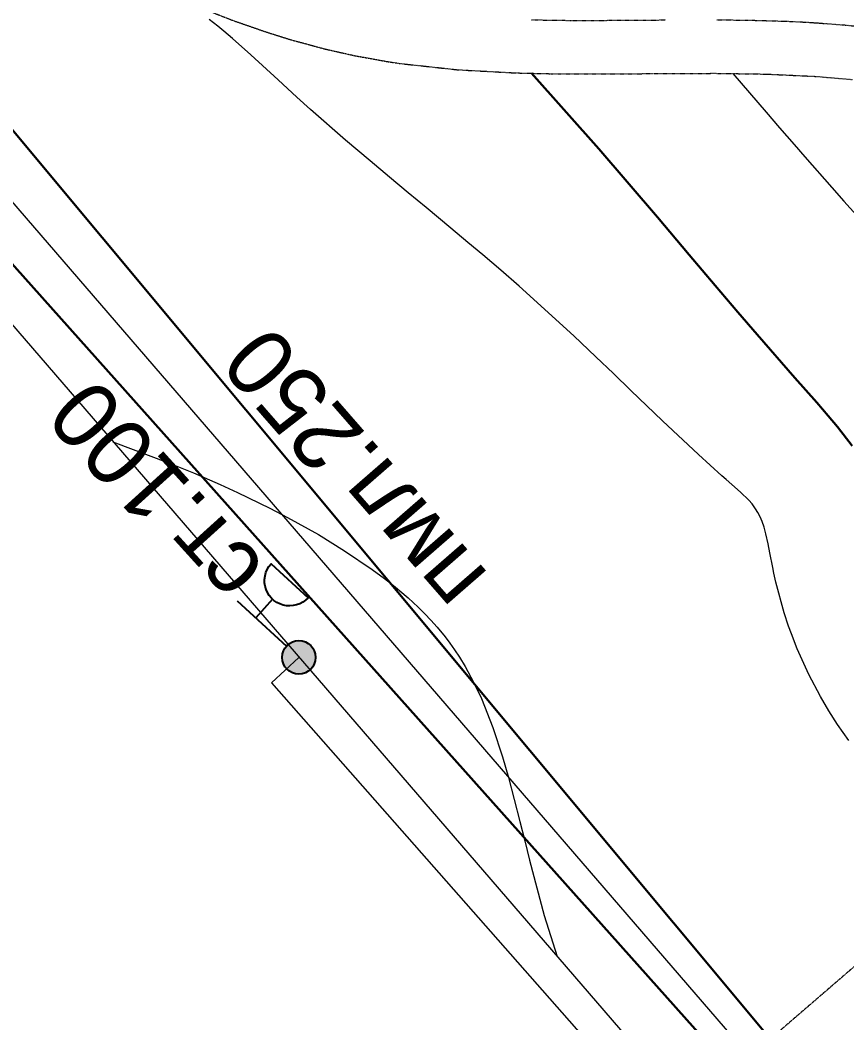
# Model space of a CAD drawing. Header units: millimetres. Extents: x -2893842 to -949497, y -1203244 to 262218.
# Drawn here: x -2336506 to -2324150, y -623096 to -608105 of the extents above; entities that cross this region are included whole.
import ezdxf

# ---------------------------------------------------------------- set-up
doc = ezdxf.new("R2010")
doc.units = ezdxf.units.MM
doc.linetypes.add('g5_01_5x1', pattern=[1.25, 0.75, -0.5])
doc.linetypes.add('g5_01_5x1_5', pattern=[1.5, 0.75, -0.75])
doc.layers.get('0').update_dxf_attribs({"lineweight": 5})
for name, color, linetype in [('!!!_ Размеры', 7, 'Continuous'), ('07_Объекты электропередачи', 253, 'Continuous'), ('10_Границы покрытий и угодий', 253, 'Continuous'), ('13_Растительность', 253, 'Continuous'), ('14_Ограждения', 253, 'Continuous'), ('19_Горизонтали', 253, 'Continuous'), ('30_Канализация', 253, 'Continuous'), ('31_Водопровод', 253, 'Continuous')]:
    doc.layers.add(name, color=color, linetype=linetype)
doc.styles.add('LIKE32', font='peteri.shx')
doc.styles.add('Line_GUGK', font='')
doc.styles.get('Line_GUGK').set_extended_font_data('Bm431', italic=True)
doc.linetypes.add('g5_119_3', pattern='A,4,-1,[31,GUGK_2005.shx,S=0.1,R=0,X=0,Y=0],4,[31,GUGK_2005.shx,S=0.1,R=180,X=0,Y=0],-1', length=10)
doc.linetypes.add('g5_122_d', pattern='A,1,-1,1.5,-0.4,["Др",Line_GUGK,S=1,R=0,X=0,Y=-0.5],-2.4,1.5,-1,4,-1,4,-1,3', length=21.8)
doc.linetypes.add('g5_122_v', pattern='A,1,-1,1.5,-0.4,["В",Line_GUGK,S=1,R=0,X=0,Y=-0.5],-1.5,1.5,-1,4,-1,4,-1,3', length=20.9)
doc.linetypes.add('g5_386_4', pattern='A,0,-3.5,[23,GUGK_2005.shx,S=1,R=0,X=3,Y=0],-3.5', length=7)
doc.linetypes.add('g5_476_2b', pattern='A,2.75,-0.25,[27,GUGK_2005.shx,S=1,R=0,X=0,Y=0],-0.25,2.75', length=6)

# ---------------------------------------------------------------- blocks, each defined once
blk = doc.blocks.new('g5_111_1b')
h = blk.add_hatch(color=0)
edge = h.paths.add_edge_path()
edge.add_arc((0, 0), 0.25, 0, 360)
at = {"color": 0}
for points in [[(0, 1.25), (0, 0.25)], [(0.375, 0.875), (0, 0.875)]]:
    blk.add_lwpolyline(points, dxfattribs=at)
blk.add_lwpolyline([(0.75, 0.5), (0.699, 0.503), (0.649, 0.514), (0.601, 0.531), (0.555, 0.555), (0.513, 0.584), (0.476, 0.619), (0.444, 0.659), (0.417, 0.702), (0.397, 0.749), (0.383, 0.799), (0.376, 0.849), (0.375, 0.875), (0.376, 0.901), (0.383, 0.951), (0.397, 1.001), (0.417, 1.048), (0.444, 1.091), (0.476, 1.131), (0.513, 1.166), (0.555, 1.195), (0.601, 1.219), (0.649, 1.236), (0.699, 1.247), (0.75, 1.25)], close=True, dxfattribs=at)
blk.add_circle((0, 0), 0.25, dxfattribs=at)
blk = doc.blocks.new('Топо_07.04.17')
at = {"layer": '07_Объекты электропередачи', "color": 1, "linetype": 'g5_119_3', "lineweight": 20}
blk.add_lwpolyline([(-458615, -455970), (-459065, -456301), (-453623, -464106), (-453254, -463824)], dxfattribs=at)
at = {"layer": '10_Границы покрытий и угодий', "color": 7, "linetype": 'g5_01_5x1_5', "lineweight": 20}
for points in [[(-454086, -446893), (-453492, -446969), (-452754, -447051), (-452099, -447120)], [(-451337, -447204), (-450822, -447269), (-450265, -447349), (-449953, -447400), (-449435, -447499), (-449031, -447589)], [(-459085, -446101), (-458517, -446400), (-458044, -446627), (-457704, -446778), (-457206, -446976), (-456785, -447123), (-456285, -447273), (-456111, -447320), (-455267, -447510), (-454408, -447655), (-453880, -447727), (-453091, -447820), (-452361, -447897), (-451454, -447996), (-450685, -448095), (-449964, -448211), (-449417, -448321)]]:
    blk.add_lwpolyline(points, dxfattribs=at)
at = {"layer": '13_Растительность', "color": 7, "linetype": 'g5_386_4', "lineweight": 20}
blk.add_lwpolyline([(-470874, -453409), (-462711, -447838), (-445163, -473553)], dxfattribs=at)
at = {"layer": '14_Ограждения', "color": 7, "linetype": 'g5_476_2b', "lineweight": 20}
blk.add_lwpolyline([(-460161, -487074), (-478563, -460109), (-463026, -449505), (-445262, -475536)], dxfattribs=at)
at = {"layer": '14_Ограждения', "color": 7, "linetype": 'g5_01_5x1', "lineweight": 20}
blk.add_lwpolyline([(-453350, -463176), (-449660, -460658), (-444016, -468928), (-447706, -471446)], close=True, dxfattribs=at)
at = {"layer": '19_Горизонтали', "color": 42, "linetype": 'Continuous', "lineweight": 20}
for points in [[(-450588, -458133), (-450729, -457873), (-450837, -457655), (-450938, -457429), (-451074, -457082), (-451202, -456684), (-451263, -456452), (-451291, -456333), (-451334, -456125), (-451405, -455656), (-451420, -455518), (-451427, -455432), (-451444, -455210), (-451455, -455075), (-451472, -454922), (-451488, -454820), (-451508, -454733), (-451529, -454661), (-451555, -454593), (-451584, -454531), (-451628, -454454), (-451671, -454391), (-451780, -454260), (-451896, -454134), (-451973, -454049), (-452030, -453986), (-452341, -453630), (-452818, -453067), (-453235, -452565), (-453467, -452285), (-453700, -452005), (-453992, -451659), (-454720, -450827), (-454966, -450558), (-455205, -450303), (-455405, -450092), (-455636, -449850), (-455968, -449504), (-456210, -449253), (-456462, -448990), (-456722, -448716), (-457050, -448367), (-457520, -447851), (-457703, -447644), (-457949, -447359), (-458312, -446939), (-458556, -446668), (-458673, -446544), (-458754, -446460), (-458812, -446403), (-458872, -446344)], [(-451190, -448030), (-450757, -448662), (-450585, -448914), (-450399, -449186), (-450260, -449387), (-449910, -449891), (-449754, -450111), (-449510, -450454)], [(-461013, -452455), (-460434, -452750), (-460199, -452874), (-459870, -453054), (-459491, -453271), (-459249, -453417), (-458793, -453705), (-458546, -453873), (-458118, -454180), (-457756, -454463), (-457377, -454787), (-457210, -454942), (-457066, -455085), (-457002, -455152), (-456891, -455272), (-456759, -455425), (-456669, -455538), (-456591, -455641), (-456509, -455757), (-456410, -455911), (-456349, -456012), (-456291, -456118), (-456231, -456235), (-456162, -456384), (-456062, -456632), (-455974, -456890), (-455853, -457338), (-455759, -457791), (-455705, -458107), (-455609, -458780), (-455571, -459074), (-455533, -459369), (-455408, -460215), (-455284, -460850)]]:
    blk.add_lwpolyline(points, dxfattribs=at)
at = {"layer": '19_Горизонтали', "color": 42, "linetype": 'Continuous', "lineweight": 30}
blk.add_lwpolyline([(-454176, -447687), (-453303, -448920), (-452550, -450034), (-452141, -450647), (-451806, -451148), (-451515, -451581), (-451267, -451948), (-450778, -452656), (-450497, -453057), (-450349, -453273), (-450229, -453455), (-450045, -453759)], dxfattribs=at)
at = {"layer": '30_Канализация', "color": 3, "linetype": 'g5_122_d', "lineweight": 30}
blk.add_lwpolyline([(-479416, -459936), (-457450, -492423), (-440709, -479992), (-462657, -446635)], dxfattribs=at)
at = {"layer": '31_Водопровод', "color": 4, "linetype": 'g5_122_v', "lineweight": 30}
blk.add_lwpolyline([(-464970, -497742), (-484734, -464744), (-463009, -448519), (-452065, -463987)], dxfattribs=at)
at = {"layer": '07_Объекты электропередачи', "color": 7, "linetype": 'Continuous', "lineweight": 20, "xscale": 1000, "yscale": 1000, "zscale": 1000, "rotation": 41.01104924538325}
blk.add_blockref('g5_111_1b', (-458615, -455970, -67200), dxfattribs=at)
at = {"layer": '30_Канализация', "color": 7, "linetype": 'Continuous', "lineweight": 15, "style": 'LIKE32'}
blk.add_text('пмл.250', height=1000, rotation=124.611, dxfattribs=at).set_placement((-455638, -455071, -67200))
at = {"layer": '31_Водопровод', "color": 7, "linetype": 'Continuous', "lineweight": 15, "style": 'LIKE32'}
blk.add_text('ст.100', height=1000, rotation=125.7037, dxfattribs=at).set_placement((-458921, -454575, -67200))

msp = doc.modelspace()

# ---------------------------------------------------------------- block references
at = {"layer": '!!!_ Размеры', "color": 1, "lineweight": 0, "rotation": 6.471407436947433}
msp.add_blockref('Топо_07.04.17', (-1928038.79367, -112877.83782), dxfattribs=at)

doc.saveas('drawing.dxf')
